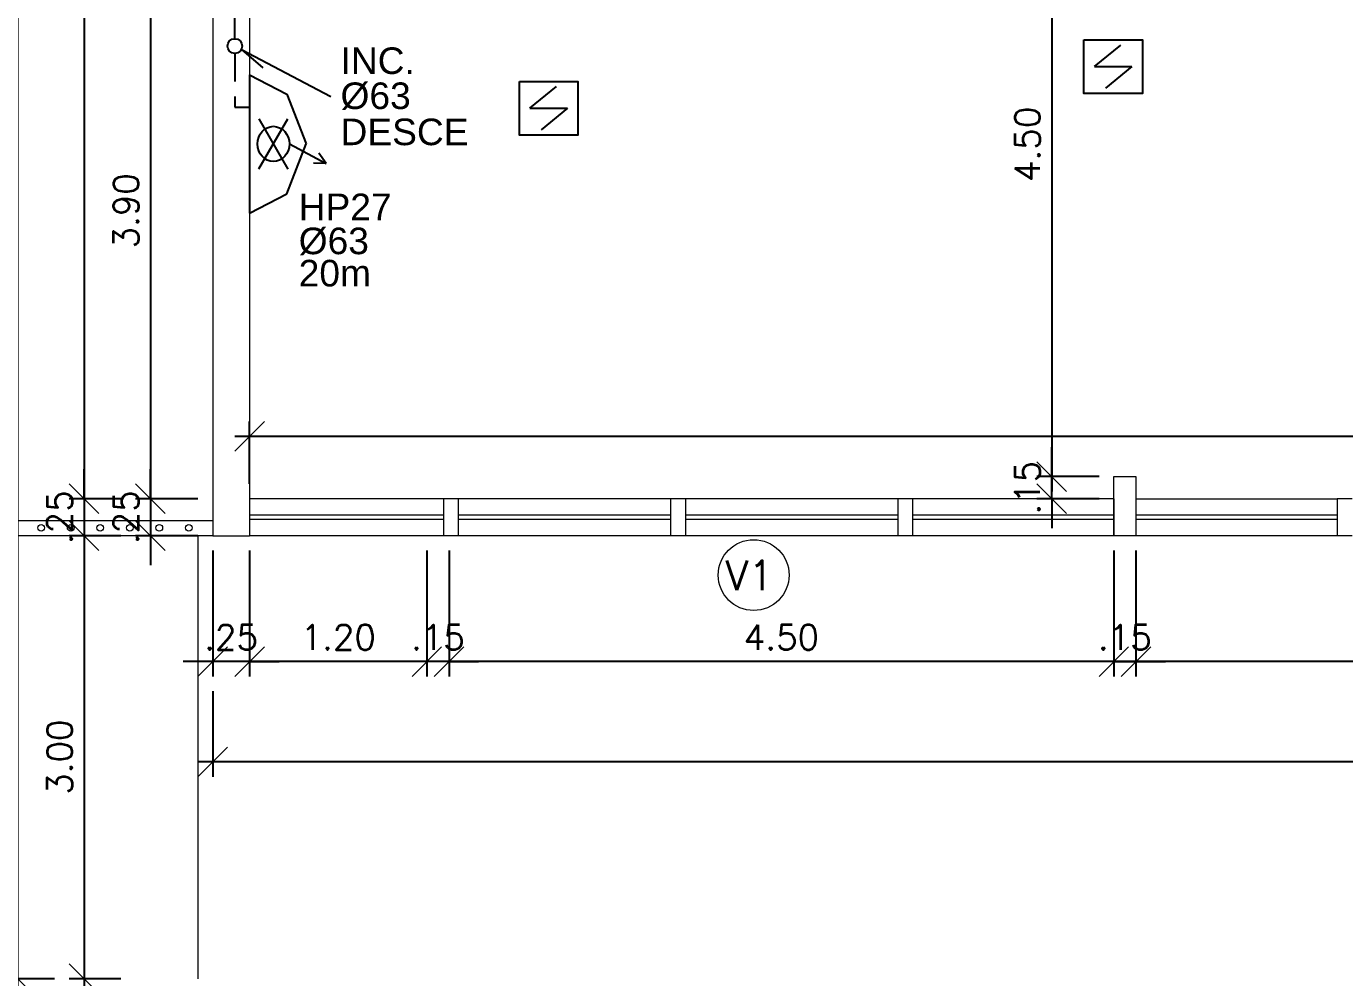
# Model space of a CAD drawing. Header units: millimetres. Extents: x 521 to 1055, y 261 to 520.
# Drawn here: x 666.04 to 674.97, y 486.72 to 493.17 of the extents above; entities that cross this region are included whole.
import ezdxf

# ---------------------------------------------------------------- set-up
doc = ezdxf.new("R2010")
doc.units = ezdxf.units.MM
doc.linetypes.add('CONTINU', pattern=[0])
doc.linetypes.add('DIVIDE2', pattern=[15.875, 6.35, -3.175, 0, -3.175, 0, -3.175])
doc.layers.add('0.1', color=8, linetype='Continuous', lineweight=13)
doc.layers.add('ppci', color=8, linetype='Continuous')
doc.styles.add('ROMANS', font='romans')
doc.styles.get("Standard").update_dxf_attribs({"font": 'romans.shx'})
doc.styles.add('STYLE1', font='sanss___.ttf')
doc.dimstyles.new('Fares Eng - 50', dxfattribs={"dimscale": 2, "dimtxt": 0.085, "dimasz": 0.1, "dimexe": 0.05, "dimexo": 0.05, "dimgap": 0.04, "dimtad": 1, "dimzin": 4, "dimdsep": 46, "dimtxsty": 'ROMANS', "dimblk1": 'OBLIQUE', "dimblk2": 'OBLIQUE', "dimsah": 1, "dimcen": 0.05, "dimdle": 0.05, "dimclrd": 8, "dimclre": 8, "dimclrt": 8, "dimaunit": 1, "dimadec": 0, "dimazin": 0, "dimtfac": 1, "dimtix": 1, "dimtmove": 2, "dimatfit": 0, "dimldrblk": 'OPEN90', "dimfxl": 1, "dimtolj": 1, "dimtzin": 0, "dimarcsym": 0})

# ---------------------------------------------------------------- blocks, each defined once
blk = doc.blocks.new('_OBLIQUE')
at = {"color": 0, "linetype": 'ByBlock'}
blk.add_line((-0.5, -0.5), (0.5, 0.5), dxfattribs=at)
blk = doc.blocks.new('*D122')
at = {"layer": '0.1', "color": 8, "linetype": 'CONTINU', "lineweight": -2, "transparency": 16777216}
for p, q in [((667.3027, 489.6169), (667.3027, 488.7637)), ((667.5527, 489.6169), (667.5527, 488.7637)), ((667.3027, 488.8637), (667.1027, 488.8637)), ((667.5527, 488.8637), (667.3027, 488.8637)), ((667.5527, 488.8637), (667.7527, 488.8637))]:
    blk.add_line(p, q, dxfattribs=at)
at = {"layer": 'DEFPOINTS', "color": 0, "linetype": 'CONTINU', "lineweight": -2, "transparency": 16777216}
for p in [(667.3027, 489.7169), (667.5527, 489.7169), (667.3027, 488.8637)]:
    blk.add_point(p, dxfattribs=at)
at = {"layer": '0.1', "color": 8, "linetype": 'CONTINU', "lineweight": -2, "transparency": 16777216, "xscale": 0.2, "yscale": 0.2, "zscale": 0.2}
blk.add_blockref('_OBLIQUE', (667.3027, 488.8637), dxfattribs=at)
at = {"layer": '0.1', "color": 8, "linetype": 'CONTINU', "lineweight": -2, "transparency": 16777216, "xscale": 0.2, "yscale": 0.2, "zscale": 0.2, "rotation": 180}
blk.add_blockref('_OBLIQUE', (667.5527, 488.8637), dxfattribs=at)
at = {"layer": '0.1', "color": 8, "linetype": 'CONTINU', "transparency": 16777216, "insert": (667.4277, 489.0287), "char_height": 0.17, "attachment_point": 5, "style": 'ROMANS'}
blk.add_mtext('\\A1;.25', dxfattribs=at)
blk = doc.blocks.new('_Open90')
at = {"color": 0, "linetype": 'ByBlock', "lineweight": -2}
for p, q in [((-0.5, 0.5), (0, 0)), ((0, 0), (-1, 0)), ((0, 0), (-0.5, -0.5))]:
    blk.add_line(p, q, dxfattribs=at)
blk = doc.blocks.new('*D123')
at = {"layer": '0.1', "color": 8, "linetype": 'CONTINU', "lineweight": -2, "transparency": 16777216}
for p, q in [((673.4027, 489.6169), (673.4027, 488.7637)), ((673.5527, 489.6169), (673.5527, 488.7637)), ((673.4027, 488.8637), (673.2027, 488.8637)), ((673.4027, 488.8637), (673.5527, 488.8637)), ((673.5527, 488.8637), (673.7527, 488.8637))]:
    blk.add_line(p, q, dxfattribs=at)
at = {"layer": 'DEFPOINTS', "color": 0, "linetype": 'CONTINU', "lineweight": -2, "transparency": 16777216}
for p in [(673.4027, 489.7169), (673.5527, 489.7169), (673.5527, 488.8637)]:
    blk.add_point(p, dxfattribs=at)
at = {"layer": '0.1', "color": 8, "linetype": 'CONTINU', "lineweight": -2, "transparency": 16777216, "xscale": 0.2, "yscale": 0.2, "zscale": 0.2}
blk.add_blockref('_OBLIQUE', (673.4027, 488.8637), dxfattribs=at)
at = {"layer": '0.1', "color": 8, "linetype": 'CONTINU', "lineweight": -2, "transparency": 16777216, "xscale": 0.2, "yscale": 0.2, "zscale": 0.2, "rotation": 180}
blk.add_blockref('_OBLIQUE', (673.5527, 488.8637), dxfattribs=at)
at = {"layer": '0.1', "color": 8, "linetype": 'CONTINU', "transparency": 16777216, "insert": (673.4777, 489.0287), "char_height": 0.17, "attachment_point": 5, "style": 'ROMANS'}
blk.add_mtext('\\A1;.15', dxfattribs=at)
blk = doc.blocks.new('*D71')
at = {"layer": '0.1', "color": 8, "linetype": 'CONTINU', "lineweight": -2, "transparency": 16777216}
for p, q in [((667.3027, 488.6637), (667.3027, 488.0848)), ((721.0527, 488.5637), (721.0527, 488.0848)), ((721.1527, 488.1848), (667.2027, 488.1848))]:
    blk.add_line(p, q, dxfattribs=at)
at = {"layer": 'DEFPOINTS', "color": 0, "linetype": 'CONTINU', "lineweight": -2, "transparency": 16777216}
for p in [(667.3027, 488.7637), (721.0527, 488.6637), (667.3027, 488.1848)]:
    blk.add_point(p, dxfattribs=at)
at = {"layer": '0.1', "color": 8, "linetype": 'CONTINU', "lineweight": -2, "transparency": 16777216, "xscale": 0.2, "yscale": 0.2, "zscale": 0.2, "rotation": 180}
blk.add_blockref('_OBLIQUE', (667.3027, 488.1848), dxfattribs=at)
at = {"layer": '0.1', "color": 8, "linetype": 'CONTINU', "lineweight": -2, "transparency": 16777216, "xscale": 0.2, "yscale": 0.2, "zscale": 0.2}
blk.add_blockref('_OBLIQUE', (721.0527, 488.1848), dxfattribs=at)
at = {"layer": '0.1', "color": 8, "linetype": 'CONTINU', "transparency": 16777216, "insert": (694.1777, 488.3498), "char_height": 0.17, "attachment_point": 5, "style": 'ROMANS'}
blk.add_mtext('\\A1;53.75', dxfattribs=at)
blk = doc.blocks.new('*D82')
at = {"layer": '0.1', "color": 8, "linetype": 'CONTINU', "lineweight": -2, "transparency": 16777216}
for p, q in [((666.8814, 489.9669), (666.8814, 490.1669)), ((667.2027, 489.9669), (666.7814, 489.9669)), ((666.8814, 489.9669), (666.8814, 489.7169)), ((667.2027, 489.7169), (666.7814, 489.7169)), ((666.8814, 489.7169), (666.8814, 489.5169))]:
    blk.add_line(p, q, dxfattribs=at)
at = {"layer": 'DEFPOINTS', "color": 0, "linetype": 'CONTINU', "lineweight": -2, "transparency": 16777216}
for p in [(667.3027, 489.9669), (666.8814, 489.7169), (667.3027, 489.7169)]:
    blk.add_point(p, dxfattribs=at)
at = {"layer": '0.1', "color": 8, "linetype": 'CONTINU', "lineweight": -2, "transparency": 16777216, "xscale": 0.2, "yscale": 0.2, "zscale": 0.2}
for p, rotation in [((666.8814, 489.9669), 270), ((666.8814, 489.7169), 90)]:
    blk.add_blockref('_OBLIQUE', p, dxfattribs=dict(at, rotation=rotation))
at = {"layer": '0.1', "color": 8, "linetype": 'CONTINU', "transparency": 16777216, "insert": (666.7164, 489.8419), "char_height": 0.17, "attachment_point": 5, "rotation": 90, "style": 'ROMANS'}
blk.add_mtext('\\A1;.25', dxfattribs=at)
blk = doc.blocks.new('*D86')
at = {"layer": '0.1', "color": 8, "linetype": 'CONTINU', "lineweight": -2, "transparency": 16777216}
for p, q in [((666.4321, 499.6169), (666.4321, 489.8669)), ((666.6814, 499.5169), (666.3321, 499.5169)), ((666.6814, 489.9669), (666.3321, 489.9669))]:
    blk.add_line(p, q, dxfattribs=at)
at = {"layer": 'DEFPOINTS', "color": 0, "linetype": 'CONTINU', "lineweight": -2, "transparency": 16777216}
for p in [(666.7814, 499.5169), (666.4321, 489.9669), (666.7814, 489.9669)]:
    blk.add_point(p, dxfattribs=at)
at = {"layer": '0.1', "color": 8, "linetype": 'CONTINU', "lineweight": -2, "transparency": 16777216, "xscale": 0.2, "yscale": 0.2, "zscale": 0.2}
for p, rotation in [((666.4321, 499.5169), 90), ((666.4321, 489.9669), 270)]:
    blk.add_blockref('_OBLIQUE', p, dxfattribs=dict(at, rotation=rotation))
at = {"layer": '0.1', "color": 8, "linetype": 'CONTINU', "transparency": 16777216, "insert": (666.2671, 494.7419), "char_height": 0.17, "attachment_point": 5, "rotation": 90, "style": 'ROMANS'}
blk.add_mtext('\\A1;9.55', dxfattribs=at)
blk = doc.blocks.new('*D87')
at = {"layer": '0.1', "color": 8, "linetype": 'CONTINU', "lineweight": -2, "transparency": 16777216}
for p, q in [((666.4321, 489.9669), (666.4321, 490.1669)), ((666.6814, 489.9669), (666.3321, 489.9669)), ((666.4321, 489.9669), (666.4321, 489.7169)), ((666.6814, 489.7169), (666.3321, 489.7169)), ((666.4321, 489.7169), (666.4321, 489.5169))]:
    blk.add_line(p, q, dxfattribs=at)
at = {"layer": 'DEFPOINTS', "color": 0, "linetype": 'CONTINU', "lineweight": -2, "transparency": 16777216}
for p in [(666.7814, 489.9669), (666.4321, 489.7169), (666.7814, 489.7169)]:
    blk.add_point(p, dxfattribs=at)
at = {"layer": '0.1', "color": 8, "linetype": 'CONTINU', "lineweight": -2, "transparency": 16777216, "xscale": 0.2, "yscale": 0.2, "zscale": 0.2}
for p, rotation in [((666.4321, 489.9669), 270), ((666.4321, 489.7169), 90)]:
    blk.add_blockref('_OBLIQUE', p, dxfattribs=dict(at, rotation=rotation))
at = {"layer": '0.1', "color": 8, "linetype": 'CONTINU', "transparency": 16777216, "insert": (666.2671, 489.8419), "char_height": 0.17, "attachment_point": 5, "rotation": 90, "style": 'ROMANS'}
blk.add_mtext('\\A1;.25', dxfattribs=at)
blk = doc.blocks.new('*D88')
at = {"layer": '0.1', "color": 8, "linetype": 'CONTINU', "lineweight": -2, "transparency": 16777216}
for p, q in [((666.4321, 489.8169), (666.4321, 486.6169)), ((666.6814, 489.7169), (666.3321, 489.7169)), ((666.6814, 486.7169), (666.3321, 486.7169))]:
    blk.add_line(p, q, dxfattribs=at)
at = {"layer": 'DEFPOINTS', "color": 0, "linetype": 'CONTINU', "lineweight": -2, "transparency": 16777216}
for p in [(666.7814, 489.7169), (666.4321, 486.7169), (666.7814, 486.7169)]:
    blk.add_point(p, dxfattribs=at)
at = {"layer": '0.1', "color": 8, "linetype": 'CONTINU', "lineweight": -2, "transparency": 16777216, "xscale": 0.2, "yscale": 0.2, "zscale": 0.2}
for p, rotation in [((666.4321, 489.7169), 90), ((666.4321, 486.7169), 270)]:
    blk.add_blockref('_OBLIQUE', p, dxfattribs=dict(at, rotation=rotation))
at = {"layer": '0.1', "color": 8, "linetype": 'CONTINU', "transparency": 16777216, "insert": (666.2671, 488.2169), "char_height": 0.17, "attachment_point": 5, "rotation": 90, "style": 'ROMANS'}
blk.add_mtext('\\A1;3.00', dxfattribs=at)
blk = doc.blocks.new('*D89')
at = {"layer": '0.1', "color": 8, "linetype": 'CONTINU', "lineweight": -2, "transparency": 16777216}
for p, q in [((665.9829, 486.6169), (665.9829, 504.8169)), ((666.2321, 504.7169), (665.8829, 504.7169)), ((666.2321, 486.7169), (665.8829, 486.7169))]:
    blk.add_line(p, q, dxfattribs=at)
at = {"layer": 'DEFPOINTS', "color": 0, "linetype": 'CONTINU', "lineweight": -2, "transparency": 16777216}
for p in [(665.9829, 504.7169), (666.3321, 504.7169), (666.3321, 486.7169)]:
    blk.add_point(p, dxfattribs=at)
at = {"layer": '0.1', "color": 8, "linetype": 'CONTINU', "lineweight": -2, "transparency": 16777216, "xscale": 0.2, "yscale": 0.2, "zscale": 0.2}
for p, rotation in [((665.9829, 504.7169), 90), ((665.9829, 486.7169), 270)]:
    blk.add_blockref('_OBLIQUE', p, dxfattribs=dict(at, rotation=rotation))
at = {"layer": '0.1', "color": 8, "linetype": 'CONTINU', "transparency": 16777216, "insert": (665.8179, 495.7169), "char_height": 0.17, "attachment_point": 5, "rotation": 90, "style": 'ROMANS'}
blk.add_mtext('\\A1;18.00', dxfattribs=at)
blk = doc.blocks.new('*D190')
at = {"layer": '0.1', "color": 8, "linetype": 'CONTINU', "lineweight": -2, "transparency": 16777216}
for p, q in [((666.8814, 493.9669), (666.8814, 489.8669)), ((667.2027, 493.8669), (666.7814, 493.8669)), ((667.2027, 489.9669), (666.7814, 489.9669))]:
    blk.add_line(p, q, dxfattribs=at)
at = {"layer": 'DEFPOINTS', "color": 0, "linetype": 'CONTINU', "lineweight": -2, "transparency": 16777216}
for p in [(667.3027, 493.8669), (666.8814, 489.9669), (667.3027, 489.9669)]:
    blk.add_point(p, dxfattribs=at)
at = {"layer": '0.1', "color": 8, "linetype": 'CONTINU', "lineweight": -2, "transparency": 16777216, "xscale": 0.2, "yscale": 0.2, "zscale": 0.2}
for p, rotation in [((666.8814, 493.8669), 90), ((666.8814, 489.9669), 270)]:
    blk.add_blockref('_OBLIQUE', p, dxfattribs=dict(at, rotation=rotation))
at = {"layer": '0.1', "color": 8, "linetype": 'CONTINU', "transparency": 16777216, "insert": (666.7164, 491.9169), "char_height": 0.17, "attachment_point": 5, "rotation": 90, "style": 'ROMANS'}
blk.add_mtext('\\A1;3.90', dxfattribs=at)
blk = doc.blocks.new('*D199')
at = {"layer": '0.1', "color": 8, "linetype": 'CONTINU', "lineweight": -2, "transparency": 16777216}
for p, q in [((673.5527, 489.6169), (673.5527, 488.7637)), ((679.3027, 489.6169), (679.3027, 488.7637)), ((679.4027, 488.8637), (673.4527, 488.8637))]:
    blk.add_line(p, q, dxfattribs=at)
at = {"layer": 'DEFPOINTS', "color": 0, "linetype": 'CONTINU', "lineweight": -2, "transparency": 16777216}
for p in [(673.5527, 489.7169), (679.3027, 489.7169), (673.5527, 488.8637)]:
    blk.add_point(p, dxfattribs=at)
at = {"layer": '0.1', "color": 8, "linetype": 'CONTINU', "lineweight": -2, "transparency": 16777216, "xscale": 0.2, "yscale": 0.2, "zscale": 0.2, "rotation": 180}
blk.add_blockref('_OBLIQUE', (673.5527, 488.8637), dxfattribs=at)
at = {"layer": '0.1', "color": 8, "linetype": 'CONTINU', "lineweight": -2, "transparency": 16777216, "xscale": 0.2, "yscale": 0.2, "zscale": 0.2}
blk.add_blockref('_OBLIQUE', (679.3027, 488.8637), dxfattribs=at)
at = {"layer": '0.1', "color": 8, "linetype": 'CONTINU', "transparency": 16777216, "insert": (676.4277, 489.0287), "char_height": 0.17, "attachment_point": 5, "style": 'ROMANS'}
blk.add_mtext('\\A1;5.75', dxfattribs=at)
blk = doc.blocks.new('*D200')
at = {"layer": '0.1', "color": 8, "linetype": 'CONTINU', "lineweight": -2, "transparency": 16777216}
for p, q in [((668.9027, 489.6169), (668.9027, 488.7637)), ((673.4027, 489.6169), (673.4027, 488.7637)), ((673.5027, 488.8637), (668.8027, 488.8637))]:
    blk.add_line(p, q, dxfattribs=at)
at = {"layer": 'DEFPOINTS', "color": 0, "linetype": 'CONTINU', "lineweight": -2, "transparency": 16777216}
for p in [(668.9027, 489.7169), (673.4027, 489.7169), (668.9027, 488.8637)]:
    blk.add_point(p, dxfattribs=at)
at = {"layer": '0.1', "color": 8, "linetype": 'CONTINU', "lineweight": -2, "transparency": 16777216, "xscale": 0.2, "yscale": 0.2, "zscale": 0.2, "rotation": 180}
blk.add_blockref('_OBLIQUE', (668.9027, 488.8637), dxfattribs=at)
at = {"layer": '0.1', "color": 8, "linetype": 'CONTINU', "lineweight": -2, "transparency": 16777216, "xscale": 0.2, "yscale": 0.2, "zscale": 0.2}
blk.add_blockref('_OBLIQUE', (673.4027, 488.8637), dxfattribs=at)
at = {"layer": '0.1', "color": 8, "linetype": 'CONTINU', "transparency": 16777216, "insert": (671.1527, 489.0287), "char_height": 0.17, "attachment_point": 5, "style": 'ROMANS'}
blk.add_mtext('\\A1;4.50', dxfattribs=at)
blk = doc.blocks.new('*D201')
at = {"layer": '0.1', "color": 8, "linetype": 'CONTINU', "lineweight": -2, "transparency": 16777216}
for p, q in [((668.7527, 489.6169), (668.7527, 488.7637)), ((668.9027, 489.6169), (668.9027, 488.7637)), ((668.7527, 488.8637), (668.5527, 488.8637)), ((668.9027, 488.8637), (668.7527, 488.8637)), ((668.9027, 488.8637), (669.1027, 488.8637))]:
    blk.add_line(p, q, dxfattribs=at)
at = {"layer": 'DEFPOINTS', "color": 0, "linetype": 'CONTINU', "lineweight": -2, "transparency": 16777216}
for p in [(668.7527, 489.7169), (668.9027, 489.7169), (668.7527, 488.8637)]:
    blk.add_point(p, dxfattribs=at)
at = {"layer": '0.1', "color": 8, "linetype": 'CONTINU', "lineweight": -2, "transparency": 16777216, "xscale": 0.2, "yscale": 0.2, "zscale": 0.2}
blk.add_blockref('_OBLIQUE', (668.7527, 488.8637), dxfattribs=at)
at = {"layer": '0.1', "color": 8, "linetype": 'CONTINU', "lineweight": -2, "transparency": 16777216, "xscale": 0.2, "yscale": 0.2, "zscale": 0.2, "rotation": 180}
blk.add_blockref('_OBLIQUE', (668.9027, 488.8637), dxfattribs=at)
at = {"layer": '0.1', "color": 8, "linetype": 'CONTINU', "transparency": 16777216, "insert": (668.8277, 489.0287), "char_height": 0.17, "attachment_point": 5, "style": 'ROMANS'}
blk.add_mtext('\\A1;.15', dxfattribs=at)
blk = doc.blocks.new('*D202')
at = {"layer": '0.1', "color": 8, "linetype": 'CONTINU', "lineweight": -2, "transparency": 16777216}
for p, q in [((667.5527, 489.6169), (667.5527, 488.7637)), ((668.7527, 489.6169), (668.7527, 488.7637)), ((668.8527, 488.8637), (667.4527, 488.8637))]:
    blk.add_line(p, q, dxfattribs=at)
at = {"layer": 'DEFPOINTS', "color": 0, "linetype": 'CONTINU', "lineweight": -2, "transparency": 16777216}
for p in [(667.5527, 489.7169), (668.7527, 489.7169), (667.5527, 488.8637)]:
    blk.add_point(p, dxfattribs=at)
at = {"layer": '0.1', "color": 8, "linetype": 'CONTINU', "lineweight": -2, "transparency": 16777216, "xscale": 0.2, "yscale": 0.2, "zscale": 0.2, "rotation": 180}
blk.add_blockref('_OBLIQUE', (667.5527, 488.8637), dxfattribs=at)
at = {"layer": '0.1', "color": 8, "linetype": 'CONTINU', "lineweight": -2, "transparency": 16777216, "xscale": 0.2, "yscale": 0.2, "zscale": 0.2}
blk.add_blockref('_OBLIQUE', (668.7527, 488.8637), dxfattribs=at)
at = {"layer": '0.1', "color": 8, "linetype": 'CONTINU', "transparency": 16777216, "insert": (668.1527, 489.0287), "char_height": 0.17, "attachment_point": 5, "style": 'ROMANS'}
blk.add_mtext('\\A1;1.20', dxfattribs=at)
blk = doc.blocks.new('*D3391')
at = {"layer": '0.1', "color": 8, "linetype": 'CONTINU', "lineweight": -2, "transparency": 16777216}
for p, q in [((672.9827, 494.7169), (672.9827, 490.0169)), ((673.3027, 494.6169), (672.8827, 494.6169)), ((673.3027, 490.1169), (672.8827, 490.1169))]:
    blk.add_line(p, q, dxfattribs=at)
at = {"layer": 'DEFPOINTS', "color": 0, "linetype": 'CONTINU', "lineweight": -2, "transparency": 16777216}
for p in [(673.4027, 494.6169), (672.9827, 490.1169), (673.4027, 490.1169)]:
    blk.add_point(p, dxfattribs=at)
at = {"layer": '0.1', "color": 8, "linetype": 'CONTINU', "lineweight": -2, "transparency": 16777216, "xscale": 0.2, "yscale": 0.2, "zscale": 0.2}
for p, rotation in [((672.9827, 494.6169), 90), ((672.9827, 490.1169), 270)]:
    blk.add_blockref('_OBLIQUE', p, dxfattribs=dict(at, rotation=rotation))
at = {"layer": '0.1', "color": 8, "linetype": 'CONTINU', "lineweight": -2, "transparency": 16777216, "insert": (672.8177, 492.3669), "char_height": 0.17, "attachment_point": 5, "rotation": 90, "style": 'ROMANS'}
blk.add_mtext('\\A1;4.50', dxfattribs=at)
blk = doc.blocks.new('*D3392')
at = {"layer": '0.1', "color": 8, "linetype": 'CONTINU', "lineweight": -2, "transparency": 16777216}
for p, q in [((672.9827, 490.1169), (672.9827, 490.3169)), ((673.3027, 490.1169), (672.8827, 490.1169)), ((672.9827, 489.9669), (672.9827, 490.1169)), ((673.3027, 489.9669), (672.8827, 489.9669)), ((672.9827, 489.9669), (672.9827, 489.7669))]:
    blk.add_line(p, q, dxfattribs=at)
at = {"layer": 'DEFPOINTS', "color": 0, "linetype": 'CONTINU', "lineweight": -2, "transparency": 16777216}
for p in [(672.9827, 490.1169), (673.4027, 490.1169), (673.4027, 489.9669)]:
    blk.add_point(p, dxfattribs=at)
at = {"layer": '0.1', "color": 8, "linetype": 'CONTINU', "lineweight": -2, "transparency": 16777216, "xscale": 0.2, "yscale": 0.2, "zscale": 0.2}
for p, rotation in [((672.9827, 490.1169), 270), ((672.9827, 489.9669), 90)]:
    blk.add_blockref('_OBLIQUE', p, dxfattribs=dict(at, rotation=rotation))
at = {"layer": '0.1', "color": 8, "linetype": 'CONTINU', "lineweight": -2, "transparency": 16777216, "insert": (672.8177, 490.0419), "char_height": 0.17, "attachment_point": 5, "rotation": 90, "style": 'ROMANS'}
blk.add_mtext('\\A1;.15', dxfattribs=at)
blk = doc.blocks.new('*D3395')
at = {"layer": '0.1', "color": 8, "linetype": 'CONTINU', "lineweight": -2, "transparency": 16777216}
for p, q in [((667.5527, 490.0669), (667.5527, 490.4893)), ((685.2527, 490.0669), (685.2527, 490.4893)), ((685.3527, 490.3893), (667.4527, 490.3893))]:
    blk.add_line(p, q, dxfattribs=at)
at = {"layer": 'DEFPOINTS', "color": 0, "linetype": 'CONTINU', "lineweight": -2, "transparency": 16777216}
for p in [(667.5527, 490.3893), (667.5527, 489.9669), (685.2527, 489.9669)]:
    blk.add_point(p, dxfattribs=at)
at = {"layer": '0.1', "color": 8, "linetype": 'CONTINU', "lineweight": -2, "transparency": 16777216, "xscale": 0.2, "yscale": 0.2, "zscale": 0.2, "rotation": 180}
blk.add_blockref('_OBLIQUE', (667.5527, 490.3893), dxfattribs=at)
at = {"layer": '0.1', "color": 8, "linetype": 'CONTINU', "lineweight": -2, "transparency": 16777216, "xscale": 0.2, "yscale": 0.2, "zscale": 0.2}
blk.add_blockref('_OBLIQUE', (685.2527, 490.3893), dxfattribs=at)
at = {"layer": '0.1', "color": 8, "linetype": 'CONTINU', "lineweight": -2, "transparency": 16777216, "insert": (676.4027, 490.5543), "char_height": 0.17, "attachment_point": 5, "style": 'ROMANS'}
blk.add_mtext('\\A1;17.70', dxfattribs=at)

msp = doc.modelspace()

# ---------------------------------------------------------------- linework, layer by layer
at = {"layer": '0.1', "color": 7}
for p, q in [((667.30272, 504.71692), (667.30272, 489.71692)), ((667.55272, 499.51692), (667.55272, 489.71692)), ((673.40272, 489.96692), (673.40272, 489.71692)), ((673.55272, 489.96692), (673.55272, 489.71692)), ((667.30272, 489.71692), (667.55272, 489.71692))]:
    msp.add_line(p, q, dxfattribs=at)
at = {"layer": '0.1', "color": 8}
for p, q in [((668.86522, 489.96692), (667.55272, 489.96692)), ((668.86522, 489.96692), (668.86522, 489.71692)), ((668.96522, 489.96692), (668.86522, 489.96692)), ((668.96522, 489.96692), (668.96522, 489.71692)), ((670.40272, 489.96692), (668.96522, 489.96692)), ((670.40272, 489.96692), (670.40272, 489.71692)), ((670.50272, 489.96692), (670.40272, 489.96692)), ((670.50272, 489.96692), (670.50272, 489.71692)), ((671.94022, 489.96692), (670.50272, 489.96692)), ((671.94022, 489.96692), (671.94022, 489.71692)), ((672.04022, 489.96692), (671.94022, 489.96692)), ((672.04022, 489.96692), (672.04022, 489.71692)), ((673.40272, 489.96692), (672.04022, 489.96692)), ((673.55272, 489.96692), (674.91522, 489.96692)), ((674.91522, 489.96692), (674.91522, 489.71692)), ((675.01522, 489.96692), (674.91522, 489.96692)), ((667.55272, 489.85692), (668.86522, 489.85692)), ((668.86522, 489.82692), (667.55272, 489.82692)), ((668.96522, 489.85692), (670.40272, 489.85692)), ((670.40272, 489.82692), (668.96522, 489.82692)), ((670.50272, 489.85692), (671.94022, 489.85692)), ((671.94022, 489.82692), (670.50272, 489.82692)), ((672.04022, 489.85692), (673.40272, 489.85692)), ((673.40272, 489.82692), (672.04022, 489.82692)), ((673.55272, 489.85692), (674.91522, 489.85692)), ((674.91522, 489.82692), (673.55272, 489.82692)), ((667.20272, 489.71692), (667.20272, 486.71692)), ((667.30272, 489.71692), (667.20272, 489.71692)), ((668.86522, 489.71692), (667.55272, 489.71692)), ((668.96522, 489.71692), (668.86522, 489.71692)), ((670.40272, 489.71692), (668.96522, 489.71692)), ((670.50272, 489.71692), (670.40272, 489.71692)), ((671.94022, 489.71692), (670.50272, 489.71692)), ((672.04022, 489.71692), (671.94022, 489.71692)), ((673.40272, 489.71692), (672.04022, 489.71692)), ((674.91522, 489.71692), (673.55272, 489.71692)), ((675.01522, 489.71692), (674.91522, 489.71692))]:
    msp.add_line(p, q, dxfattribs=at)
at = {"layer": '0.1', "color": 8, "linetype": 'CONTINU'}
for p, q in [((667.30272, 489.81692), (665.49204, 489.81618)), ((667.20272, 489.71692), (665.49167, 489.71692))]:
    msp.add_line(p, q, dxfattribs=at)
at = {"layer": '0.1', "color": 7}
msp.add_lwpolyline([(673.40272, 490.11692), (673.55272, 490.11692), (673.55272, 489.71692), (673.40272, 489.71692)], close=True, dxfattribs=at)
at = {"layer": '0.1', "color": 8}
for centre, radius in [((666.14156, 489.7706), 0.0225), ((666.34156, 489.7706), 0.0225), ((666.54156, 489.7706), 0.0225), ((666.74156, 489.7706), 0.0225), ((666.94156, 489.7706), 0.0225), ((667.14156, 489.7706), 0.0225), ((670.96475, 489.44995), 0.23964)]:
    msp.add_circle(centre, radius, dxfattribs=at)
at = {"layer": 'ppci', "color": 12, "linetype": 'DIVIDE2', "ltscale": 0.03}
for p, q in [((667.45272, 493.08242), (667.45272, 498.73071)), ((667.45272, 492.98242), (667.45272, 492.61925)), ((667.45272, 492.61925), (667.55272, 492.61925))]:
    msp.add_line(p, q, dxfattribs=at)
at = {"layer": 'ppci', "color": 10, "linetype": 'Continuous'}
for p, q in [((673.27183, 492.89309), (673.45046, 493.0394)), ((667.49698, 493.00916), (668.10293, 492.69072)), ((667.49698, 493.00916), (667.64309, 492.88393)), ((673.27183, 492.89309), (673.52514, 492.89309)), ((673.52514, 492.89309), (673.34651, 492.74677)), ((667.55272, 492.83833), (667.55272, 491.90179)), ((667.55272, 492.83833), (667.80368, 492.70763)), ((667.80368, 492.70763), (667.93504, 492.37006)), ((669.45061, 492.61134), (669.62924, 492.75765)), ((669.45061, 492.61134), (669.70392, 492.61134)), ((669.70392, 492.61134), (669.52529, 492.46502)), ((667.61563, 492.54052), (667.81253, 492.19947)), ((667.61584, 492.19996), (667.81241, 492.54043)), ((667.80368, 492.03248), (667.93504, 492.37006)), ((667.8219, 492.37006), (668.07155, 492.23712)), ((668.07155, 492.23712), (667.98619, 492.24011)), ((668.07155, 492.23712), (668.02142, 492.30628)), ((667.55272, 491.90179), (667.80368, 492.03248))]:
    msp.add_line(p, q, dxfattribs=at)
for points in [[(673.20058, 493.07529), (673.59638, 493.07529), (673.59638, 492.71088), (673.20058, 492.71088)], [(669.37937, 492.79355), (669.77516, 492.79355), (669.77516, 492.42913), (669.37937, 492.42913)]]:
    msp.add_lwpolyline(points, close=True, dxfattribs=at)
msp.add_circle((667.45272, 493.03242), 0.05, dxfattribs=at)
msp.add_ellipse((667.71405, 492.37006), major_axis=(0, 0.1189), ratio=0.9070953, dxfattribs=at)

# ---------------------------------------------------------------- texts
at = {"layer": '0.1', "color": 8}
msp.add_text('V1', height=0.2, dxfattribs=at).set_placement((670.77414, 489.34844))
at = {"layer": 'ppci', "color": 10, "style": 'STYLE1'}
for s, p in [('INC.', (668.16831, 492.84343)), ('Ø63', (668.16831, 492.60594)), ('DESCE', (668.16831, 492.36133)), ('HP27', (667.88504, 491.85336)), ('Ø63', (667.88504, 491.62308)), ('20m', (667.88504, 491.40463))]:
    msp.add_text(s, height=0.18, dxfattribs=at).set_placement(p)

# ---------------------------------------------------------------- dimensions: what is measured, and where the dimension line sits
at = {"layer": '0.1', "color": 8, "linetype": 'CONTINU'}
for base, p1, p2, picture, middle in [((665.98291, 504.71692), (666.33215, 486.71692), (666.33215, 504.71692), '*D89', (665.81791, 495.71692)), ((666.43215, 489.96692), (666.78139, 499.51692), (666.78139, 489.96692), '*D86', (666.26715, 494.74192)), ((666.88139, 489.96692), (667.30272, 493.86692), (667.30272, 489.96692), '*D190', (666.71639, 491.91692)), ((666.43215, 489.71692), (666.78139, 489.96692), (666.78139, 489.71692), '*D87', (666.26715, 489.84192)), ((666.88139, 489.71692), (667.30272, 489.96692), (667.30272, 489.71692), '*D82', (666.71639, 489.84192)), ((666.43215, 486.71692), (666.78139, 489.71692), (666.78139, 486.71692), '*D88', (666.26715, 488.21692))]:
    dim = msp.add_linear_dim(base=base, p1=p1, p2=p2, angle=90, dimstyle='Fares Eng - 50', dxfattribs=at)
    dim.commit()
    dim.dimension.update_dxf_attribs({"geometry": picture, "text_midpoint": middle})
at = {"layer": '0.1', "color": 8, "linetype": 'CONTINU', "lineweight": -2}
for p1, picture, middle in [((673.40272, 494.61692), '*D3391', (672.8177, 492.36692)), ((673.40272, 489.96692), '*D3392', (672.8177, 490.04192))]:
    dim = msp.add_linear_dim(base=(672.9827, 490.11692), p1=p1, p2=(673.40272, 490.11692), angle=90, dimstyle='Fares Eng - 50', dxfattribs=at)
    dim.commit()
    dim.dimension.update_dxf_attribs({"geometry": picture, "text_midpoint": middle})
dim = msp.add_linear_dim(base=(667.55272, 490.38935), p1=(685.25272, 489.96692), p2=(667.55272, 489.96692), dimstyle='Fares Eng - 50', dxfattribs=at)
dim.commit()
dim.dimension.update_dxf_attribs({"geometry": '*D3395', "text_midpoint": (676.40272, 490.55435)})
at = {"layer": '0.1', "color": 8, "linetype": 'CONTINU'}
for base, p1, p2, picture, middle in [((667.30272, 488.86367), (667.55272, 489.71692), (667.30272, 489.71692), '*D122', (667.42772, 489.02867)), ((667.55272, 488.86367), (668.75272, 489.71692), (667.55272, 489.71692), '*D202', (668.15272, 489.02867)), ((668.75272, 488.86367), (668.90272, 489.71692), (668.75272, 489.71692), '*D201', (668.82772, 489.02867)), ((668.90272, 488.86367), (673.40272, 489.71692), (668.90272, 489.71692), '*D200', (671.15272, 489.02867)), ((673.55272, 488.86367), (673.40272, 489.71692), (673.55272, 489.71692), '*D123', (673.47772, 489.02867)), ((673.55272, 488.86367), (679.30272, 489.71692), (673.55272, 489.71692), '*D199', (676.42772, 489.02867)), ((667.30272, 488.18483), (721.05272, 488.66367), (667.30272, 488.76367), '*D71', (694.17772, 488.34983))]:
    dim = msp.add_linear_dim(base=base, p1=p1, p2=p2, dimstyle='Fares Eng - 50', dxfattribs=at)
    dim.commit()
    dim.dimension.update_dxf_attribs({"geometry": picture, "text_midpoint": middle})

doc.saveas('drawing.dxf')
